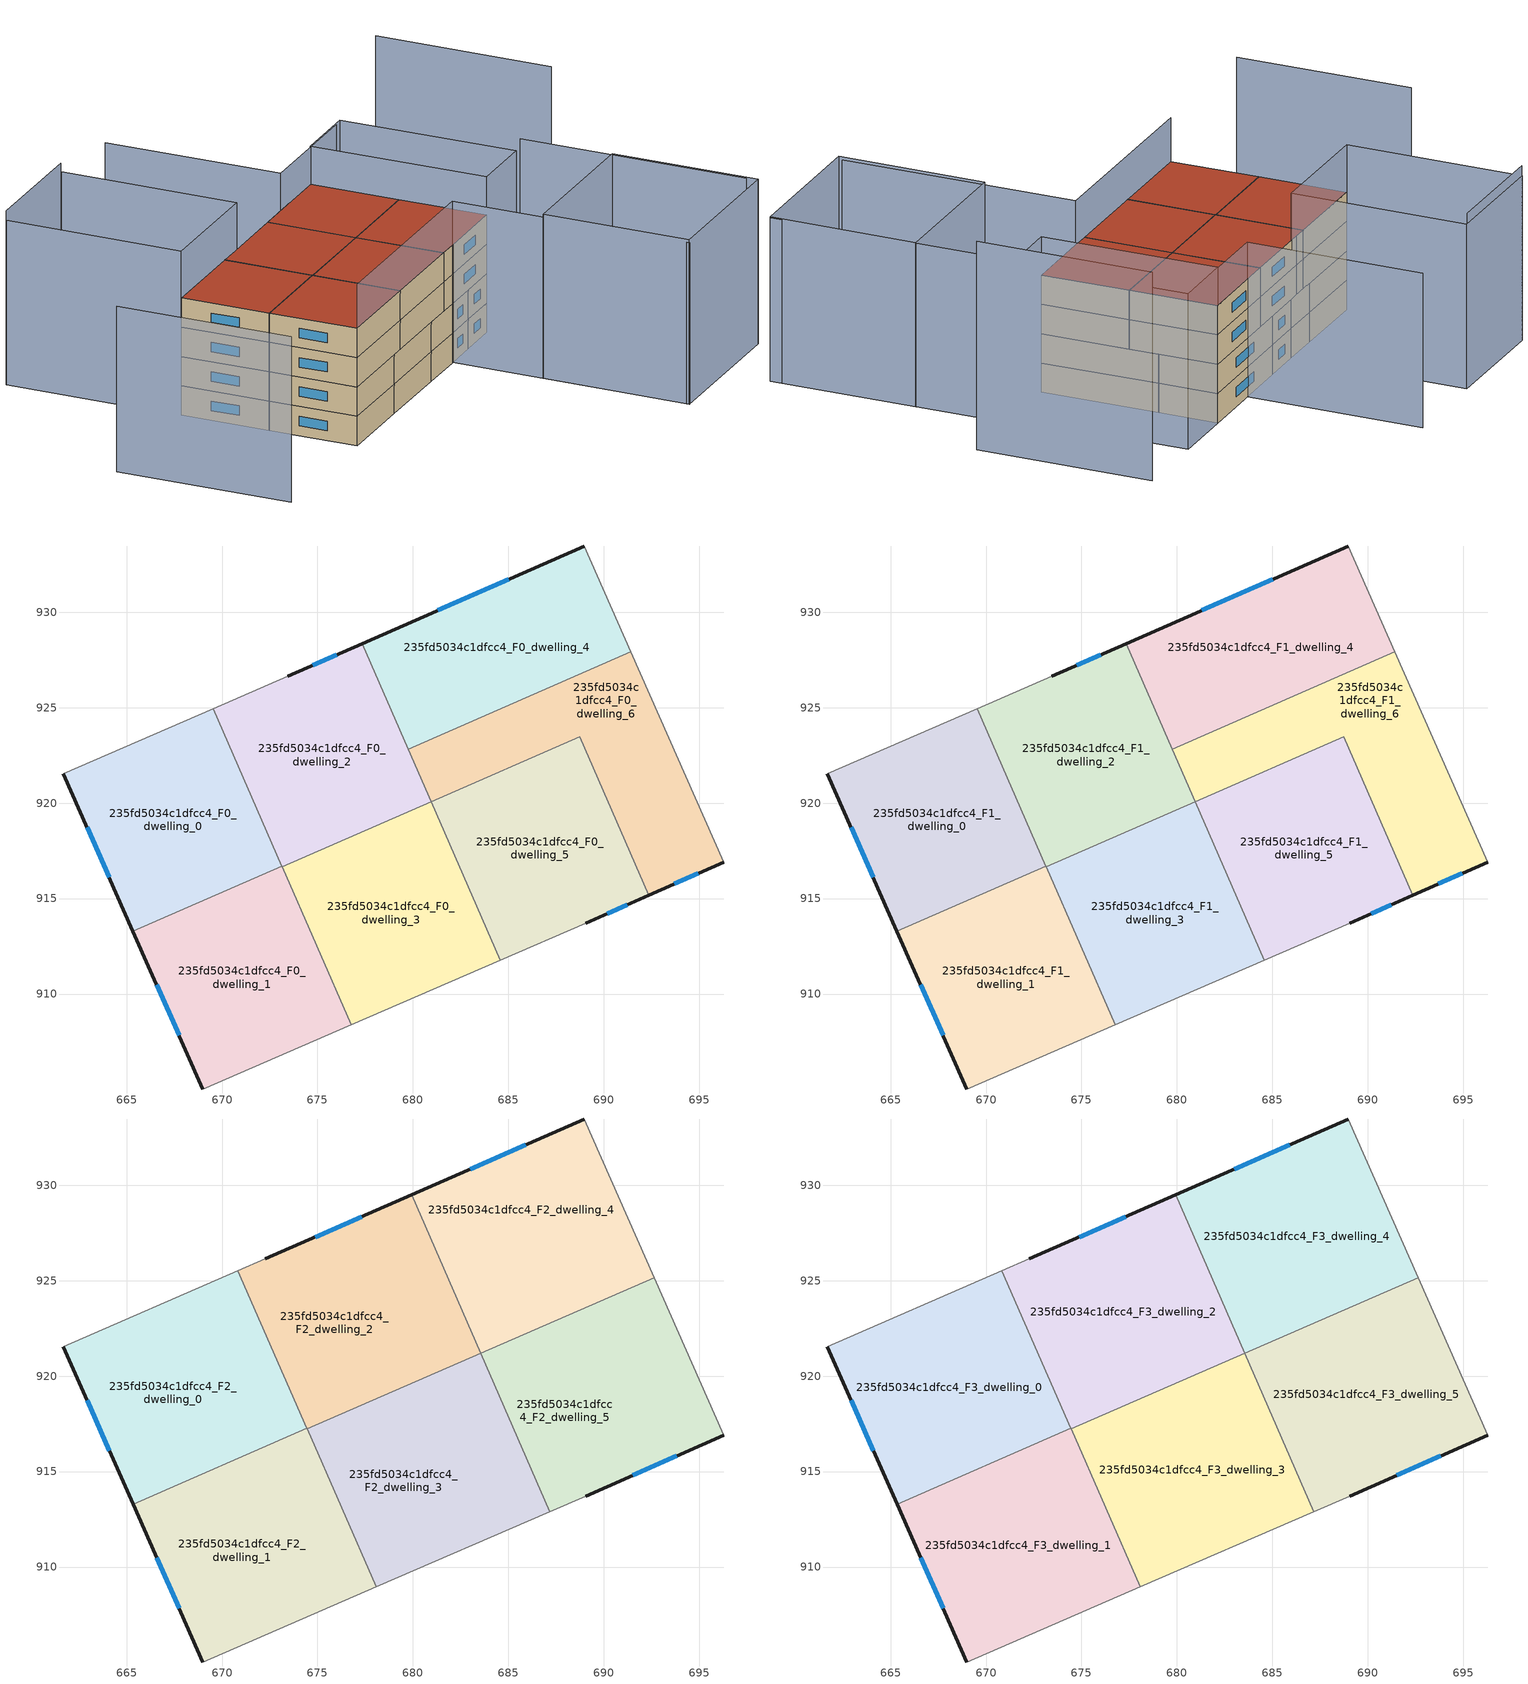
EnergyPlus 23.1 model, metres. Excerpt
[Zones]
235fd5034c1dfcc4_F0_dwelling_0
 floor ground (EU_floor_Construction): 669.53,924.96 673.14,916.71 665.33,913.3 661.69,921.55 z0
 wall outside (EU_wall_Construction): 661.69,921.55 665.33,913.3 z0:3
 wall to 235fd5034c1dfcc4_F0_dwelling_1 (EU_wall_Construction): 665.33,913.3 673.14,916.71 z0:3
 wall adiabatic (EU_wall_Construction): 669.53,924.96 661.69,921.55 z0:3
 wall to 235fd5034c1dfcc4_F0_dwelling_2 (EU_wall_Construction): 673.14,916.71 669.53,924.96 z0:3
 window (EU_Window_Construction): 662.93,918.74 664.09,916.11 z1.02:1.98
235fd5034c1dfcc4_F0_dwelling_1
 floor ground (EU_floor_Construction): 673.14,916.71 676.77,908.39 668.99,905.02 665.33,913.3 z0
 wall outside (EU_wall_Construction): 665.33,913.3 668.99,905.02 z0:3
 wall adiabatic (EU_wall_Construction): 668.99,905.02 676.77,908.39 z0:3
 wall to 235fd5034c1dfcc4_F0_dwelling_3 (EU_wall_Construction): 676.77,908.39 673.15,916.67 z0:3
 wall to 235fd5034c1dfcc4_F0_dwelling_2 (EU_wall_Construction): 673.15,916.67 673.14,916.71 z0:3
 window (EU_Window_Construction): 666.58,910.48 667.75,907.84 z1.02:1.98
235fd5034c1dfcc4_F0_dwelling_2
 floor ground (EU_floor_Construction): 677.34,928.37 680.96,920.08 673.16,916.67 669.53,924.96 673.44,926.66 z0
 wall outside (EU_wall_Construction): 677.34,928.37 673.44,926.66 z0:3
 wall adiabatic (EU_wall_Construction): 673.44,926.66 669.53,924.96 z0:3
 wall to 235fd5034c1dfcc4_F0_dwelling_3 (EU_wall_Construction): 673.16,916.67 680.96,920.08 z0:3
 wall to 235fd5034c1dfcc4_F0_dwelling_4 (EU_wall_Construction): 679.75,922.83 677.34,928.37 z0:3
 wall to 235fd5034c1dfcc4_F0_dwelling_6 (EU_wall_Construction): 680.96,920.08 679.75,922.83 z0:3
 window (EU_Window_Construction): 676.01,927.78 674.77,927.24 z1.02:1.98
235fd5034c1dfcc4_F0_dwelling_3
 floor ground (EU_floor_Construction): 680.96,920.08 684.58,911.78 676.77,908.39 673.16,916.67 z0
 wall adiabatic (EU_wall_Construction): 676.77,908.39 684.58,911.78 z0:3
 wall to 235fd5034c1dfcc4_F0_dwelling_5 (EU_wall_Construction): 684.58,911.78 680.96,920.07 z0:3
235fd5034c1dfcc4_F0_dwelling_4
 floor ground (EU_floor_Construction): 688.99,933.48 691.43,927.93 679.75,922.83 677.34,928.37 z0
 wall outside (EU_wall_Construction): 688.99,933.48 677.34,928.37 z0:3
 wall adiabatic (EU_wall_Construction): 691.43,927.93 688.99,933.48 z0:3
 wall to 235fd5034c1dfcc4_F0_dwelling_6 (EU_wall_Construction): 679.75,922.83 691.43,927.93 z0:3
 window (EU_Window_Construction): 685.02,931.74 681.3,930.1 z1.02:1.98
235fd5034c1dfcc4_F0_dwelling_5
 floor ground (EU_floor_Construction): 688.75,923.47 692.37,915.18 689.05,913.72 684.58,911.78 680.96,920.07 z0
 wall outside (EU_wall_Construction): 689.05,913.72 692.37,915.18 z0:3
 wall to 235fd5034c1dfcc4_F0_dwelling_6 (EU_wall_Construction): 692.37,915.18 688.75,923.47 680.96,920.07 z0:3
 wall adiabatic (EU_wall_Construction): 684.58,911.78 689.05,913.72 z0:3
 window (EU_Window_Construction): 690.18,914.22 691.24,914.68 z1.02:1.98
235fd5034c1dfcc4_F0_dwelling_6
 floor ground (EU_floor_Construction): 691.43,927.93 696.29,916.91 692.37,915.18 688.75,923.47 680.96,920.07 679.75,922.83 z0
 wall outside (EU_wall_Construction): 692.37,915.18 696.29,916.91 z0:3
 wall adiabatic (EU_wall_Construction): 696.29,916.91 691.43,927.93 z0:3
 window (EU_Window_Construction): 693.7,915.77 694.95,916.32 z1.02:1.98
235fd5034c1dfcc4_F1_dwelling_0
 floor to 235fd5034c1dfcc4_F0_dwelling_0 (EU_floor_Construction): 669.53,924.96 673.14,916.71 665.33,913.3 661.69,921.55 z3
 wall outside (EU_wall_Construction): 661.69,921.55 665.33,913.3 z3:6
 wall to 235fd5034c1dfcc4_F1_dwelling_1 (EU_wall_Construction): 665.33,913.3 673.14,916.71 z3:6
 wall adiabatic (EU_wall_Construction): 669.53,924.96 661.69,921.55 z3:6
 wall to 235fd5034c1dfcc4_F1_dwelling_2 (EU_wall_Construction): 673.14,916.71 669.53,924.96 z3:6
 window (EU_Window_Construction): 662.93,918.74 664.09,916.11 z4.02:4.98
235fd5034c1dfcc4_F1_dwelling_1
 floor to 235fd5034c1dfcc4_F0_dwelling_1 (EU_floor_Construction): 673.14,916.71 676.77,908.39 668.99,905.02 665.33,913.3 z3
 wall outside (EU_wall_Construction): 665.33,913.3 668.99,905.02 z3:6
 wall adiabatic (EU_wall_Construction): 668.99,905.02 676.77,908.39 z3:6
 wall to 235fd5034c1dfcc4_F1_dwelling_3 (EU_wall_Construction): 676.77,908.39 673.15,916.67 z3:6
 wall to 235fd5034c1dfcc4_F1_dwelling_2 (EU_wall_Construction): 673.15,916.67 673.14,916.71 z3:6
 window (EU_Window_Construction): 666.58,910.48 667.75,907.84 z4.02:4.98
235fd5034c1dfcc4_F1_dwelling_2
 floor to 235fd5034c1dfcc4_F0_dwelling_2 (EU_floor_Construction): 677.34,928.37 680.96,920.08 673.16,916.67 669.53,924.96 673.44,926.66 z3
 wall outside (EU_wall_Construction): 677.34,928.37 673.44,926.66 z3:6
 wall adiabatic (EU_wall_Construction): 673.44,926.66 669.53,924.96 z3:6
 wall to 235fd5034c1dfcc4_F1_dwelling_3 (EU_wall_Construction): 673.16,916.67 680.96,920.08 z3:6
 wall to 235fd5034c1dfcc4_F1_dwelling_4 (EU_wall_Construction): 679.75,922.83 677.34,928.37 z3:6
 wall to 235fd5034c1dfcc4_F1_dwelling_6 (EU_wall_Construction): 680.96,920.08 679.75,922.83 z3:6
 window (EU_Window_Construction): 676.01,927.78 674.77,927.24 z4.02:4.98
235fd5034c1dfcc4_F1_dwelling_3
 floor to 235fd5034c1dfcc4_F0_dwelling_3 (EU_floor_Construction): 680.96,920.08 684.58,911.78 676.77,908.39 673.16,916.67 z3
 wall adiabatic (EU_wall_Construction): 676.77,908.39 684.58,911.78 z3:6
 wall to 235fd5034c1dfcc4_F1_dwelling_5 (EU_wall_Construction): 684.58,911.78 680.96,920.07 z3:6
235fd5034c1dfcc4_F1_dwelling_4
 floor to 235fd5034c1dfcc4_F0_dwelling_4 (EU_floor_Construction): 688.99,933.48 691.43,927.93 679.75,922.83 677.34,928.37 z3
 wall outside (EU_wall_Construction): 688.99,933.48 677.34,928.37 z3:6
 wall adiabatic (EU_wall_Construction): 691.43,927.93 688.99,933.48 z3:6
 wall to 235fd5034c1dfcc4_F1_dwelling_6 (EU_wall_Construction): 679.75,922.83 691.43,927.93 z3:6
 window (EU_Window_Construction): 685.02,931.74 681.3,930.1 z4.02:4.98
235fd5034c1dfcc4_F1_dwelling_5
 floor to 235fd5034c1dfcc4_F0_dwelling_5 (EU_floor_Construction): 688.75,923.47 692.37,915.18 689.05,913.72 684.58,911.78 680.96,920.07 z3
 wall outside (EU_wall_Construction): 689.05,913.72 692.37,915.18 z3:6
 wall to 235fd5034c1dfcc4_F1_dwelling_6 (EU_wall_Construction): 692.37,915.18 688.75,923.47 680.96,920.07 z3:6
 wall adiabatic (EU_wall_Construction): 684.58,911.78 689.05,913.72 z3:6
 window (EU_Window_Construction): 690.18,914.22 691.24,914.68 z4.02:4.98
 ceiling adiabatic (EU_roof_Construction): 685.51,922.05 680.96,920.07 683.56,921.2 z6
235fd5034c1dfcc4_F1_dwelling_6
 floor to 235fd5034c1dfcc4_F0_dwelling_6 (EU_floor_Construction): 691.43,927.93 696.29,916.91 692.37,915.18 688.75,923.47 680.96,920.07 679.75,922.83 z3
 wall outside (EU_wall_Construction): 692.37,915.18 696.29,916.91 z3:6
 wall adiabatic (EU_wall_Construction): 696.29,916.91 691.43,927.93 z3:6
 window (EU_Window_Construction): 693.7,915.77 694.95,916.32 z4.02:4.98
235fd5034c1dfcc4_F2_dwelling_0
 floor to 235fd5034c1dfcc4_F1_dwelling_0 (EU_floor_Construction): 669.53,924.96 673.14,916.71 665.33,913.3 661.69,921.55 z6
 floor to 235fd5034c1dfcc4_F1_dwelling_2 (EU_floor_Construction): 670.84,925.53 674.44,917.27 673.14,916.7 669.53,924.96 z6
 wall outside (EU_wall_Construction): 661.69,921.55 665.34,913.29 z6:9
 wall adiabatic (EU_wall_Construction): 670.84,925.53 661.69,921.55 z6:9
 wall to 235fd5034c1dfcc4_F2_dwelling_2 (EU_wall_Construction): 674.44,917.27 670.84,925.53 z6:9
 wall to 235fd5034c1dfcc4_F2_dwelling_1 (EU_wall_Construction): 665.34,913.29 674.44,917.27 z6:9
 window (EU_Window_Construction): 662.93,918.74 664.09,916.1 z7.02:7.98
235fd5034c1dfcc4_F2_dwelling_1
 floor to 235fd5034c1dfcc4_F1_dwelling_1 (EU_floor_Construction): 673.14,916.7 676.77,908.4 668.99,905.02 665.34,913.29 z6
 floor to 235fd5034c1dfcc4_F1_dwelling_3 (EU_floor_Construction): 674.46,917.24 678.07,908.96 676.77,908.4 673.16,916.67 z6
 floor to 235fd5034c1dfcc4_F1_dwelling_2 (EU_floor_Construction): 674.44,917.27 674.46,917.24 673.16,916.67 673.14,916.7 z6
 wall outside (EU_wall_Construction): 665.34,913.29 668.99,905.02 z6:9
 wall adiabatic (EU_wall_Construction): 668.99,905.02 678.07,908.96 z6:9
 wall to 235fd5034c1dfcc4_F2_dwelling_3 (EU_wall_Construction): 678.07,908.96 674.46,917.24 z6:9
 wall to 235fd5034c1dfcc4_F2_dwelling_2 (EU_wall_Construction): 674.46,917.24 674.44,917.27 z6:9
 window (EU_Window_Construction): 666.58,910.48 667.75,907.84 z7.02:7.98
235fd5034c1dfcc4_F2_dwelling_2
 floor to 235fd5034c1dfcc4_F1_dwelling_2 (EU_floor_Construction): 677.34,928.37 680.96,920.08 674.46,917.24 670.84,925.53 672.27,926.15 672.72,926.34 673.44,926.66 z6
 floor to 235fd5034c1dfcc4_F1_dwelling_4 (EU_floor_Construction): 679.93,929.5 682.35,923.97 679.75,922.83 677.34,928.37 z6
 floor to 235fd5034c1dfcc4_F1_dwelling_6 (EU_floor_Construction): 682.35,923.97 683.56,921.21 680.96,920.08 679.75,922.83 z6
 wall outside (EU_wall_Construction): 679.93,929.5 672.27,926.15 z6:9
 wall to 235fd5034c1dfcc4_F2_dwelling_3 (EU_wall_Construction): 674.46,917.24 683.56,921.21 z6:9
 wall adiabatic (EU_wall_Construction): 672.27,926.15 670.84,925.53 z6:9
 wall to 235fd5034c1dfcc4_F2_dwelling_4 (EU_wall_Construction): 683.56,921.21 679.93,929.5 z6:9
 window (EU_Window_Construction): 677.33,928.36 674.88,927.29 z7.02:7.98
235fd5034c1dfcc4_F2_dwelling_3
 floor outside (EU_floor_Construction): 683.56,921.21 674.46,917.24 680.96,920.08 z6
 floor to 235fd5034c1dfcc4_F1_dwelling_3 (EU_floor_Construction): 680.96,920.08 684.58,911.78 678.07,908.96 674.46,917.24 z6
 floor to 235fd5034c1dfcc4_F1_dwelling_5 (EU_floor_Construction): 683.56,921.2 687.18,912.91 684.58,911.78 680.96,920.07 z6
 wall adiabatic (EU_wall_Construction): 678.07,908.96 687.18,912.91 z6:9
 wall to 235fd5034c1dfcc4_F2_dwelling_5 (EU_wall_Construction): 687.18,912.91 683.56,921.2 z6:9
235fd5034c1dfcc4_F2_dwelling_4
 floor to 235fd5034c1dfcc4_F1_dwelling_4 (EU_floor_Construction): 688.99,933.48 691.43,927.93 682.35,923.97 679.93,929.5 z6
 floor to 235fd5034c1dfcc4_F1_dwelling_6 (EU_floor_Construction): 691.43,927.93 692.65,925.17 688.75,923.47 683.56,921.21 682.35,923.97 z6
 floor adiabatic (EU_floor_Construction): 692.65,925.17 683.56,921.2 688.75,923.47 z6
 wall outside (EU_wall_Construction): 688.99,933.48 679.93,929.5 z6:9
 wall adiabatic (EU_wall_Construction): 692.65,925.17 688.99,933.48 z6:9
 wall to 235fd5034c1dfcc4_F2_dwelling_5 (EU_wall_Construction): 683.56,921.2 692.65,925.17 z6:9
 window (EU_Window_Construction): 685.91,932.12 683.01,930.86 z7.02:7.98
235fd5034c1dfcc4_F2_dwelling_5
 floor to 235fd5034c1dfcc4_F1_dwelling_5 (EU_floor_Construction): 688.75,923.47 692.37,915.18 689.05,913.72 687.18,912.91 683.56,921.2 z6
 floor to 235fd5034c1dfcc4_F1_dwelling_6 (EU_floor_Construction): 692.65,925.17 696.29,916.91 692.37,915.18 688.75,923.47 z6
 wall outside (EU_wall_Construction): 689.05,913.72 696.29,916.91 z6:9
 wall adiabatic (EU_wall_Construction): 696.29,916.91 692.65,925.17 / 687.18,912.91 689.05,913.72 z6:9
 window (EU_Window_Construction): 691.51,914.8 693.82,915.82 z7.02:7.98
235fd5034c1dfcc4_F3_dwelling_0
 floor to 235fd5034c1dfcc4_F2_dwelling_0 (EU_floor_Construction): 670.84,925.53 674.44,917.27 665.34,913.29 661.69,921.55 z9
 wall outside (EU_wall_Construction): 661.69,921.55 665.34,913.29 z9:12
 wall adiabatic (EU_wall_Construction): 670.84,925.53 661.69,921.55 z9:12
 wall to 235fd5034c1dfcc4_F3_dwelling_2 (EU_wall_Construction): 674.44,917.27 670.84,925.53 z9:12
 wall to 235fd5034c1dfcc4_F3_dwelling_1 (EU_wall_Construction): 665.34,913.29 674.44,917.27 z9:12
 window (EU_Window_Construction): 662.93,918.74 664.09,916.1 z10.02:10.98
 roof outside (EU_roof_Construction): 674.44,917.27 670.84,925.53 661.69,921.55 665.34,913.29 z12
235fd5034c1dfcc4_F3_dwelling_1
 floor to 235fd5034c1dfcc4_F2_dwelling_1 (EU_floor_Construction): 674.44,917.27 678.07,908.96 668.99,905.02 665.34,913.29 z9
 wall outside (EU_wall_Construction): 665.34,913.29 668.99,905.02 z9:12
 wall adiabatic (EU_wall_Construction): 668.99,905.02 678.07,908.96 z9:12
 wall to 235fd5034c1dfcc4_F3_dwelling_3 (EU_wall_Construction): 678.07,908.96 674.46,917.24 z9:12
 wall to 235fd5034c1dfcc4_F3_dwelling_2 (EU_wall_Construction): 674.46,917.24 674.44,917.27 z9:12
 window (EU_Window_Construction): 666.58,910.48 667.75,907.84 z10.02:10.98
 roof outside (EU_roof_Construction): 678.07,908.96 674.44,917.27 665.34,913.29 668.99,905.02 z12
235fd5034c1dfcc4_F3_dwelling_2
 floor to 235fd5034c1dfcc4_F2_dwelling_2 (EU_floor_Construction): 679.93,929.5 683.56,921.21 674.46,917.24 670.84,925.53 672.27,926.15 z9
 wall outside (EU_wall_Construction): 679.93,929.5 672.27,926.15 z9:12
 wall to 235fd5034c1dfcc4_F3_dwelling_3 (EU_wall_Construction): 674.46,917.24 683.56,921.21 z9:12
 wall adiabatic (EU_wall_Construction): 672.27,926.15 670.84,925.53 z9:12
 wall to 235fd5034c1dfcc4_F3_dwelling_4 (EU_wall_Construction): 683.56,921.21 679.93,929.5 z9:12
 window (EU_Window_Construction): 677.33,928.36 674.88,927.29 z10.02:10.98
 roof outside (EU_roof_Construction): 683.56,921.21 679.93,929.5 672.27,926.15 670.84,925.53 674.46,917.24 z12
235fd5034c1dfcc4_F3_dwelling_3
 floor to 235fd5034c1dfcc4_F2_dwelling_3 (EU_floor_Construction): 683.56,921.21 687.18,912.91 678.07,908.96 674.46,917.24 z9
 wall adiabatic (EU_wall_Construction): 678.07,908.96 687.18,912.91 z9:12
 wall to 235fd5034c1dfcc4_F3_dwelling_5 (EU_wall_Construction): 687.18,912.91 683.56,921.2 z9:12
 roof outside (EU_roof_Construction): 687.18,912.91 683.56,921.21 674.46,917.24 678.07,908.96 z12
235fd5034c1dfcc4_F3_dwelling_4
 floor to 235fd5034c1dfcc4_F2_dwelling_4 (EU_floor_Construction): 688.99,933.48 692.65,925.17 683.56,921.2 679.93,929.5 z9
 wall outside (EU_wall_Construction): 688.99,933.48 679.93,929.5 z9:12
 wall adiabatic (EU_wall_Construction): 692.65,925.17 688.99,933.48 z9:12
 wall to 235fd5034c1dfcc4_F3_dwelling_5 (EU_wall_Construction): 683.56,921.2 692.65,925.17 z9:12
 window (EU_Window_Construction): 685.91,932.12 683.01,930.86 z10.02:10.98
 roof outside (EU_roof_Construction): 692.65,925.17 688.99,933.48 679.93,929.5 683.56,921.2 z12
235fd5034c1dfcc4_F3_dwelling_5
 floor to 235fd5034c1dfcc4_F2_dwelling_5 (EU_floor_Construction): 692.65,925.17 696.29,916.91 689.05,913.72 687.18,912.91 683.56,921.2 z9
 wall outside (EU_wall_Construction): 689.05,913.72 696.29,916.91 z9:12
 wall adiabatic (EU_wall_Construction): 696.29,916.91 692.65,925.17 / 687.18,912.91 689.05,913.72 z9:12
 window (EU_Window_Construction): 691.51,914.8 693.82,915.82 z10.02:10.98
 roof outside (EU_roof_Construction): 696.29,916.91 692.65,925.17 683.56,921.2 687.18,912.91 689.05,913.72 z12
shading: 668.96,905.01 689.04,913.76 / 689.04,913.76 698.8,891.35 z0:16.5; 707.34,911.49 713.34,897.74 / 713.34,897.74 698.78,891.39 / 698.78,891.39 692.78,905.14 / 692.78,905.14 707.34,911.49 / 661.65,921.52 654.44,938.08 / 654.44,938.08 666.09,943.16 / 666.09,943.16 673.3,926.6 / 673.3,926.6 661.65,921.52 z0:16.8; 648.09,915.65 655.26,899.2 z0:16.9; 713.34,897.74 703.55,920.15 z0:16.7; 696.29,916.9 688.99,933.48 / 688.99,933.48 695.26,936.24 / 695.26,936.24 702.56,919.66 / 702.56,919.66 696.29,916.9 z0:15.9; 710.04,922.98 702.84,939.57 z0:21.3; 694.38,935.8 682.71,930.73 / 682.71,930.73 675.5,947.3 z0:15.8; 665.85,942.98 654.45,938.05 z0:17.8
[Building]
EU S2 Campaign: North Axis=0; Terrain=City; Solar Distribution=FullExterior
[Site:Location]
Vienna: Latitude=48; Longitude=16.5; Time Zone=1; Elevation=183
[SizingPeriod:WeatherFileDays]
AnnualSizingPeriod: Begin Month=1; Begin Day of Month=1; End Month=12; End Day of Month=31; Day of Week for Start Day=Monday; Use Weather File Daylight Saving Period=No; Use Weather File Rain and Snow Indicators=No
[MATERIAL]
EU_InternalMass_Material: Roughness=MediumRough; Thickness=0.1; Conductivity=1; Density=1800; Specific Heat=900; Thermal Absorptance=0.9; Solar Absorptance=0.7; Visible Absorptance=0.7
[MATERIAL:NOMASS] Roughness=MediumRough; Thermal Absorptance=0.9; Solar Absorptance=0.7; Visible Absorptance=0.7
Name | Thermal Resistance
EU_wall_NoMass | 0.942466
EU_roof_NoMass | 0.551687
EU_floor_NoMass | 0.66527
[WINDOWMATERIAL:SIMPLEGLAZINGSYSTEM]
EU_Window_SimpleGlazing: UFactor=2.03367; Solar Heat Gain Coefficient=0.65; Visible Transmittance=0.65
[CONSTRUCTION]
EU_wall_Construction: EU_wall_NoMass
EU_roof_Construction: EU_roof_NoMass
EU_floor_Construction: EU_floor_NoMass
EU_Window_Construction: EU_Window_SimpleGlazing
EU_InternalMass_Construction: EU_InternalMass_Material
[ZONE] Type=1; Multiplier=1; Ceiling Height=autocalculate; Floor Area=autocalculate; Part of Total Floor Area=Yes
Name | Volume
235fd5034c1dfcc4_F0_dwelling_0; 235fd5034c1dfcc4_F1_dwelling_0 | 230.878
235fd5034c1dfcc4_F2_dwelling_0; 235fd5034c1dfcc4_F3_dwelling_0 | 269.379
235fd5034c1dfcc4_F0_dwelling_1; 235fd5034c1dfcc4_F1_dwelling_1 | 230.9
235fd5034c1dfcc4_F2_dwelling_1; 235fd5034c1dfcc4_F3_dwelling_1 | 269.403
235fd5034c1dfcc4_F0_dwelling_2; 235fd5034c1dfcc4_F1_dwelling_2 | 230.93
235fd5034c1dfcc4_F2_dwelling_2; 235fd5034c1dfcc4_F3_dwelling_2 | 269.432
235fd5034c1dfcc4_F0_dwelling_3; 235fd5034c1dfcc4_F1_dwelling_3 | 230.914
235fd5034c1dfcc4_F2_dwelling_3; 235fd5034c1dfcc4_F3_dwelling_3 | 269.398
235fd5034c1dfcc4_F0_dwelling_4; 235fd5034c1dfcc4_F1_dwelling_4 | 230.884
235fd5034c1dfcc4_F2_dwelling_4; 235fd5034c1dfcc4_F3_dwelling_4 | 269.38
235fd5034c1dfcc4_F0_dwelling_5; 235fd5034c1dfcc4_F1_dwelling_5 | 230.895
235fd5034c1dfcc4_F2_dwelling_5; 235fd5034c1dfcc4_F3_dwelling_5 | 269.387
235fd5034c1dfcc4_F0_dwelling_6; 235fd5034c1dfcc4_F1_dwelling_6 | 230.909
[INTERNALMASS] Construction=EU_InternalMass_Construction
Name | Zone or ZoneList | Surface Area
235fd5034c1dfcc4_F0_dwelling_0_EU_InternalMass | 235fd5034c1dfcc4_F0_dwelling_0 | 76.9617
235fd5034c1dfcc4_F0_dwelling_1_EU_InternalMass | 235fd5034c1dfcc4_F0_dwelling_1 | 76.9684
235fd5034c1dfcc4_F0_dwelling_2_EU_InternalMass | 235fd5034c1dfcc4_F0_dwelling_2 | 76.9714
235fd5034c1dfcc4_F0_dwelling_3_EU_InternalMass | 235fd5034c1dfcc4_F0_dwelling_3 | 76.9696
235fd5034c1dfcc4_F0_dwelling_4_EU_InternalMass | 235fd5034c1dfcc4_F0_dwelling_4 | 76.9597
235fd5034c1dfcc4_F0_dwelling_5_EU_InternalMass | 235fd5034c1dfcc4_F0_dwelling_5 | 76.965
235fd5034c1dfcc4_F0_dwelling_6_EU_InternalMass | 235fd5034c1dfcc4_F0_dwelling_6 | 76.97
235fd5034c1dfcc4_F1_dwelling_0_EU_InternalMass | 235fd5034c1dfcc4_F1_dwelling_0 | 76.9617
235fd5034c1dfcc4_F1_dwelling_1_EU_InternalMass | 235fd5034c1dfcc4_F1_dwelling_1 | 76.9684
235fd5034c1dfcc4_F1_dwelling_2_EU_InternalMass | 235fd5034c1dfcc4_F1_dwelling_2 | 76.9714
235fd5034c1dfcc4_F1_dwelling_3_EU_InternalMass | 235fd5034c1dfcc4_F1_dwelling_3 | 76.9696
235fd5034c1dfcc4_F1_dwelling_4_EU_InternalMass | 235fd5034c1dfcc4_F1_dwelling_4 | 76.9597
235fd5034c1dfcc4_F1_dwelling_5_EU_InternalMass | 235fd5034c1dfcc4_F1_dwelling_5 | 76.965
235fd5034c1dfcc4_F1_dwelling_6_EU_InternalMass | 235fd5034c1dfcc4_F1_dwelling_6 | 76.97
235fd5034c1dfcc4_F2_dwelling_0_EU_InternalMass | 235fd5034c1dfcc4_F2_dwelling_0 | 89.7929
235fd5034c1dfcc4_F2_dwelling_1_EU_InternalMass | 235fd5034c1dfcc4_F2_dwelling_1 | 89.7993
235fd5034c1dfcc4_F2_dwelling_2_EU_InternalMass | 235fd5034c1dfcc4_F2_dwelling_2 | 89.7955
235fd5034c1dfcc4_F2_dwelling_3_EU_InternalMass | 235fd5034c1dfcc4_F2_dwelling_3 | 89.7998
235fd5034c1dfcc4_F2_dwelling_4_EU_InternalMass | 235fd5034c1dfcc4_F2_dwelling_4 | 89.7912
235fd5034c1dfcc4_F2_dwelling_5_EU_InternalMass | 235fd5034c1dfcc4_F2_dwelling_5 | 89.7948
235fd5034c1dfcc4_F3_dwelling_0_EU_InternalMass | 235fd5034c1dfcc4_F3_dwelling_0 | 89.7929
235fd5034c1dfcc4_F3_dwelling_1_EU_InternalMass | 235fd5034c1dfcc4_F3_dwelling_1 | 89.7993
235fd5034c1dfcc4_F3_dwelling_2_EU_InternalMass | 235fd5034c1dfcc4_F3_dwelling_2 | 89.7955
235fd5034c1dfcc4_F3_dwelling_3_EU_InternalMass | 235fd5034c1dfcc4_F3_dwelling_3 | 89.7998
235fd5034c1dfcc4_F3_dwelling_4_EU_InternalMass | 235fd5034c1dfcc4_F3_dwelling_4 | 89.7912
235fd5034c1dfcc4_F3_dwelling_5_EU_InternalMass | 235fd5034c1dfcc4_F3_dwelling_5 | 89.7948
[OTHEREQUIPMENT] Fuel Type=Electricity; Design Level Calculation Method=Watts/Area; Power per Zone Floor Area=1; Fraction Latent=0; Fraction Radiant=0; Fraction Lost=0; Carbon Dioxide Generation Rate=0; EndUse Subcategory=EU_Step8_InternalGains
Name | Zone or ZoneList or Space or SpaceList | Schedule
EU_Step8_InternalGain_235fd5034c1dfcc4_F0_dwelling_0_f000 | 235fd5034c1dfcc4_F0_dwelling_0 | EU_Step8_GainSchedule_235fd5034c1dfcc4_F0_dwelling_0_f000
EU_Step8_InternalGain_235fd5034c1dfcc4_F0_dwelling_1_f000 | 235fd5034c1dfcc4_F0_dwelling_1 | EU_Step8_GainSchedule_235fd5034c1dfcc4_F0_dwelling_1_f000
EU_Step8_InternalGain_235fd5034c1dfcc4_F0_dwelling_2_f000 | 235fd5034c1dfcc4_F0_dwelling_2 | EU_Step8_GainSchedule_235fd5034c1dfcc4_F0_dwelling_2_f000
EU_Step8_InternalGain_235fd5034c1dfcc4_F0_dwelling_3_f000 | 235fd5034c1dfcc4_F0_dwelling_3 | EU_Step8_GainSchedule_235fd5034c1dfcc4_F0_dwelling_3_f000
EU_Step8_InternalGain_235fd5034c1dfcc4_F0_dwelling_4_f000 | 235fd5034c1dfcc4_F0_dwelling_4 | EU_Step8_GainSchedule_235fd5034c1dfcc4_F0_dwelling_4_f000
EU_Step8_InternalGain_235fd5034c1dfcc4_F0_dwelling_5_f000 | 235fd5034c1dfcc4_F0_dwelling_5 | EU_Step8_GainSchedule_235fd5034c1dfcc4_F0_dwelling_5_f000
EU_Step8_InternalGain_235fd5034c1dfcc4_F0_dwelling_6_f000 | 235fd5034c1dfcc4_F0_dwelling_6 | EU_Step8_GainSchedule_235fd5034c1dfcc4_F0_dwelling_6_f000
EU_Step8_InternalGain_235fd5034c1dfcc4_F1_dwelling_0_f000 | 235fd5034c1dfcc4_F1_dwelling_0 | EU_Step8_GainSchedule_235fd5034c1dfcc4_F1_dwelling_0_f000
EU_Step8_InternalGain_235fd5034c1dfcc4_F1_dwelling_1_f000 | 235fd5034c1dfcc4_F1_dwelling_1 | EU_Step8_GainSchedule_235fd5034c1dfcc4_F1_dwelling_1_f000
EU_Step8_InternalGain_235fd5034c1dfcc4_F1_dwelling_2_f000 | 235fd5034c1dfcc4_F1_dwelling_2 | EU_Step8_GainSchedule_235fd5034c1dfcc4_F1_dwelling_2_f000
EU_Step8_InternalGain_235fd5034c1dfcc4_F1_dwelling_3_f000 | 235fd5034c1dfcc4_F1_dwelling_3 | EU_Step8_GainSchedule_235fd5034c1dfcc4_F1_dwelling_3_f000
EU_Step8_InternalGain_235fd5034c1dfcc4_F1_dwelling_4_f000 | 235fd5034c1dfcc4_F1_dwelling_4 | EU_Step8_GainSchedule_235fd5034c1dfcc4_F1_dwelling_4_f000
EU_Step8_InternalGain_235fd5034c1dfcc4_F1_dwelling_5_f000 | 235fd5034c1dfcc4_F1_dwelling_5 | EU_Step8_GainSchedule_235fd5034c1dfcc4_F1_dwelling_5_f000
EU_Step8_InternalGain_235fd5034c1dfcc4_F1_dwelling_6_f000 | 235fd5034c1dfcc4_F1_dwelling_6 | EU_Step8_GainSchedule_235fd5034c1dfcc4_F1_dwelling_6_f000
EU_Step8_InternalGain_235fd5034c1dfcc4_F2_dwelling_0_f000 | 235fd5034c1dfcc4_F2_dwelling_0 | EU_Step8_GainSchedule_235fd5034c1dfcc4_F2_dwelling_0_f000
EU_Step8_InternalGain_235fd5034c1dfcc4_F2_dwelling_1_f000 | 235fd5034c1dfcc4_F2_dwelling_1 | EU_Step8_GainSchedule_235fd5034c1dfcc4_F2_dwelling_1_f000
EU_Step8_InternalGain_235fd5034c1dfcc4_F2_dwelling_2_f000 | 235fd5034c1dfcc4_F2_dwelling_2 | EU_Step8_GainSchedule_235fd5034c1dfcc4_F2_dwelling_2_f000
EU_Step8_InternalGain_235fd5034c1dfcc4_F2_dwelling_3_f000 | 235fd5034c1dfcc4_F2_dwelling_3 | EU_Step8_GainSchedule_235fd5034c1dfcc4_F2_dwelling_3_f000
EU_Step8_InternalGain_235fd5034c1dfcc4_F2_dwelling_4_f000 | 235fd5034c1dfcc4_F2_dwelling_4 | EU_Step8_GainSchedule_235fd5034c1dfcc4_F2_dwelling_4_f000
EU_Step8_InternalGain_235fd5034c1dfcc4_F2_dwelling_5_f000 | 235fd5034c1dfcc4_F2_dwelling_5 | EU_Step8_GainSchedule_235fd5034c1dfcc4_F2_dwelling_5_f000
EU_Step8_InternalGain_235fd5034c1dfcc4_F3_dwelling_0_f000 | 235fd5034c1dfcc4_F3_dwelling_0 | EU_Step8_GainSchedule_235fd5034c1dfcc4_F3_dwelling_0_f000
EU_Step8_InternalGain_235fd5034c1dfcc4_F3_dwelling_1_f000 | 235fd5034c1dfcc4_F3_dwelling_1 | EU_Step8_GainSchedule_235fd5034c1dfcc4_F3_dwelling_1_f000
EU_Step8_InternalGain_235fd5034c1dfcc4_F3_dwelling_2_f000 | 235fd5034c1dfcc4_F3_dwelling_2 | EU_Step8_GainSchedule_235fd5034c1dfcc4_F3_dwelling_2_f000
EU_Step8_InternalGain_235fd5034c1dfcc4_F3_dwelling_3_f000 | 235fd5034c1dfcc4_F3_dwelling_3 | EU_Step8_GainSchedule_235fd5034c1dfcc4_F3_dwelling_3_f000
EU_Step8_InternalGain_235fd5034c1dfcc4_F3_dwelling_4_f000 | 235fd5034c1dfcc4_F3_dwelling_4 | EU_Step8_GainSchedule_235fd5034c1dfcc4_F3_dwelling_4_f000
EU_Step8_InternalGain_235fd5034c1dfcc4_F3_dwelling_5_f000 | 235fd5034c1dfcc4_F3_dwelling_5 | EU_Step8_GainSchedule_235fd5034c1dfcc4_F3_dwelling_5_f000
[ZONEVENTILATION:DESIGNFLOWRATE] Schedule=EU_AlwaysOn; Design Flow Rate Calculation Method=AirChanges/Hour; Air Changes per Hour=0.530523; Ventilation Type=Natural; Fan Pressure Rise=0; Fan Total Efficiency=1; Constant Term Coefficient=1; Temperature Term Coefficient=0; Velocity Term Coefficient=0; Velocity Squared Term Coefficient=0; Minimum Indoor Temperature=-100; Maximum Indoor Temperature=100; Delta Temperature=-100; Minimum Outdoor Temperature=-100; Maximum Outdoor Temperature=100; Maximum Wind Speed=40
Name | Zone or ZoneList or Space or SpaceList
EU_ConstantAir_235fd5034c1dfcc4_F0_dwelling_0 | 235fd5034c1dfcc4_F0_dwelling_0
EU_ConstantAir_235fd5034c1dfcc4_F0_dwelling_1 | 235fd5034c1dfcc4_F0_dwelling_1
EU_ConstantAir_235fd5034c1dfcc4_F0_dwelling_2 | 235fd5034c1dfcc4_F0_dwelling_2
EU_ConstantAir_235fd5034c1dfcc4_F0_dwelling_3 | 235fd5034c1dfcc4_F0_dwelling_3
EU_ConstantAir_235fd5034c1dfcc4_F0_dwelling_4 | 235fd5034c1dfcc4_F0_dwelling_4
EU_ConstantAir_235fd5034c1dfcc4_F0_dwelling_5 | 235fd5034c1dfcc4_F0_dwelling_5
EU_ConstantAir_235fd5034c1dfcc4_F0_dwelling_6 | 235fd5034c1dfcc4_F0_dwelling_6
EU_ConstantAir_235fd5034c1dfcc4_F1_dwelling_0 | 235fd5034c1dfcc4_F1_dwelling_0
EU_ConstantAir_235fd5034c1dfcc4_F1_dwelling_1 | 235fd5034c1dfcc4_F1_dwelling_1
EU_ConstantAir_235fd5034c1dfcc4_F1_dwelling_2 | 235fd5034c1dfcc4_F1_dwelling_2
EU_ConstantAir_235fd5034c1dfcc4_F1_dwelling_3 | 235fd5034c1dfcc4_F1_dwelling_3
EU_ConstantAir_235fd5034c1dfcc4_F1_dwelling_4 | 235fd5034c1dfcc4_F1_dwelling_4
EU_ConstantAir_235fd5034c1dfcc4_F1_dwelling_5 | 235fd5034c1dfcc4_F1_dwelling_5
EU_ConstantAir_235fd5034c1dfcc4_F1_dwelling_6 | 235fd5034c1dfcc4_F1_dwelling_6
EU_ConstantAir_235fd5034c1dfcc4_F2_dwelling_0 | 235fd5034c1dfcc4_F2_dwelling_0
EU_ConstantAir_235fd5034c1dfcc4_F2_dwelling_1 | 235fd5034c1dfcc4_F2_dwelling_1
EU_ConstantAir_235fd5034c1dfcc4_F2_dwelling_2 | 235fd5034c1dfcc4_F2_dwelling_2
EU_ConstantAir_235fd5034c1dfcc4_F2_dwelling_3 | 235fd5034c1dfcc4_F2_dwelling_3
EU_ConstantAir_235fd5034c1dfcc4_F2_dwelling_4 | 235fd5034c1dfcc4_F2_dwelling_4
EU_ConstantAir_235fd5034c1dfcc4_F2_dwelling_5 | 235fd5034c1dfcc4_F2_dwelling_5
EU_ConstantAir_235fd5034c1dfcc4_F3_dwelling_0 | 235fd5034c1dfcc4_F3_dwelling_0
EU_ConstantAir_235fd5034c1dfcc4_F3_dwelling_1 | 235fd5034c1dfcc4_F3_dwelling_1
EU_ConstantAir_235fd5034c1dfcc4_F3_dwelling_2 | 235fd5034c1dfcc4_F3_dwelling_2
EU_ConstantAir_235fd5034c1dfcc4_F3_dwelling_3 | 235fd5034c1dfcc4_F3_dwelling_3
EU_ConstantAir_235fd5034c1dfcc4_F3_dwelling_4 | 235fd5034c1dfcc4_F3_dwelling_4
EU_ConstantAir_235fd5034c1dfcc4_F3_dwelling_5 | 235fd5034c1dfcc4_F3_dwelling_5
[HVACTEMPLATE:THERMOSTAT] Constant Heating Setpoint=20; Constant Cooling Setpoint=50
EU_HeatOnly_235fd5034c1dfcc4_F0_dwelling_0; EU_HeatOnly_235fd5034c1dfcc4_F0_dwelling_1; EU_HeatOnly_235fd5034c1dfcc4_F0_dwelling_2; EU_HeatOnly_235fd5034c1dfcc4_F0_dwelling_3; EU_HeatOnly_235fd5034c1dfcc4_F0_dwelling_4; EU_HeatOnly_235fd5034c1dfcc4_F0_dwelling_5; EU_HeatOnly_235fd5034c1dfcc4_F0_dwelling_6; EU_HeatOnly_235fd5034c1dfcc4_F1_dwelling_0; EU_HeatOnly_235fd5034c1dfcc4_F1_dwelling_1; EU_HeatOnly_235fd5034c1dfcc4_F1_dwelling_2; EU_HeatOnly_235fd5034c1dfcc4_F1_dwelling_3; EU_HeatOnly_235fd5034c1dfcc4_F1_dwelling_4; EU_HeatOnly_235fd5034c1dfcc4_F1_dwelling_5; EU_HeatOnly_235fd5034c1dfcc4_F1_dwelling_6; EU_HeatOnly_235fd5034c1dfcc4_F2_dwelling_0; EU_HeatOnly_235fd5034c1dfcc4_F2_dwelling_1; EU_HeatOnly_235fd5034c1dfcc4_F2_dwelling_2; EU_HeatOnly_235fd5034c1dfcc4_F2_dwelling_3; EU_HeatOnly_235fd5034c1dfcc4_F2_dwelling_4; EU_HeatOnly_235fd5034c1dfcc4_F2_dwelling_5; EU_HeatOnly_235fd5034c1dfcc4_F3_dwelling_0; EU_HeatOnly_235fd5034c1dfcc4_F3_dwelling_1; EU_HeatOnly_235fd5034c1dfcc4_F3_dwelling_2; EU_HeatOnly_235fd5034c1dfcc4_F3_dwelling_3; EU_HeatOnly_235fd5034c1dfcc4_F3_dwelling_4; EU_HeatOnly_235fd5034c1dfcc4_F3_dwelling_5
[HVACTEMPLATE:ZONE:IDEALLOADSAIRSYSTEM] System Availability Schedule=EU_AlwaysOn; Maximum Heating Supply Air Temperature=50; Minimum Cooling Supply Air Temperature=13; Maximum Heating Supply Air Humidity Ratio=0.0156; Minimum Cooling Supply Air Humidity Ratio=0.0077; Heating Limit=NoLimit; Cooling Limit=NoLimit; Heating Availability Schedule=EU_AlwaysOn; Cooling Availability Schedule=EU_CoolingOff; Dehumidification Control Type=ConstantSensibleHeatRatio; Cooling Sensible Heat Ratio=0.7; Dehumidification Setpoint=60; Humidification Control Type=None; Humidification Setpoint=30; Outdoor Air Method=None; Outdoor Air Flow Rate per Person=0.00944; Outdoor Air Flow Rate per Zone Floor Area=0; Outdoor Air Flow Rate per Zone=0; Demand Controlled Ventilation Type=None; Outdoor Air Economizer Type=NoEconomizer; Heat Recovery Type=None; Sensible Heat Recovery Effectiveness=0.7; Latent Heat Recovery Effectiveness=0.65
Name | Template Thermostat
235fd5034c1dfcc4_F0_dwelling_0 | EU_HeatOnly_235fd5034c1dfcc4_F0_dwelling_0
235fd5034c1dfcc4_F0_dwelling_1 | EU_HeatOnly_235fd5034c1dfcc4_F0_dwelling_1
235fd5034c1dfcc4_F0_dwelling_2 | EU_HeatOnly_235fd5034c1dfcc4_F0_dwelling_2
235fd5034c1dfcc4_F0_dwelling_3 | EU_HeatOnly_235fd5034c1dfcc4_F0_dwelling_3
235fd5034c1dfcc4_F0_dwelling_4 | EU_HeatOnly_235fd5034c1dfcc4_F0_dwelling_4
235fd5034c1dfcc4_F0_dwelling_5 | EU_HeatOnly_235fd5034c1dfcc4_F0_dwelling_5
235fd5034c1dfcc4_F0_dwelling_6 | EU_HeatOnly_235fd5034c1dfcc4_F0_dwelling_6
235fd5034c1dfcc4_F1_dwelling_0 | EU_HeatOnly_235fd5034c1dfcc4_F1_dwelling_0
235fd5034c1dfcc4_F1_dwelling_1 | EU_HeatOnly_235fd5034c1dfcc4_F1_dwelling_1
235fd5034c1dfcc4_F1_dwelling_2 | EU_HeatOnly_235fd5034c1dfcc4_F1_dwelling_2
235fd5034c1dfcc4_F1_dwelling_3 | EU_HeatOnly_235fd5034c1dfcc4_F1_dwelling_3
235fd5034c1dfcc4_F1_dwelling_4 | EU_HeatOnly_235fd5034c1dfcc4_F1_dwelling_4
235fd5034c1dfcc4_F1_dwelling_5 | EU_HeatOnly_235fd5034c1dfcc4_F1_dwelling_5
235fd5034c1dfcc4_F1_dwelling_6 | EU_HeatOnly_235fd5034c1dfcc4_F1_dwelling_6
235fd5034c1dfcc4_F2_dwelling_0 | EU_HeatOnly_235fd5034c1dfcc4_F2_dwelling_0
235fd5034c1dfcc4_F2_dwelling_1 | EU_HeatOnly_235fd5034c1dfcc4_F2_dwelling_1
235fd5034c1dfcc4_F2_dwelling_2 | EU_HeatOnly_235fd5034c1dfcc4_F2_dwelling_2
235fd5034c1dfcc4_F2_dwelling_3 | EU_HeatOnly_235fd5034c1dfcc4_F2_dwelling_3
235fd5034c1dfcc4_F2_dwelling_4 | EU_HeatOnly_235fd5034c1dfcc4_F2_dwelling_4
235fd5034c1dfcc4_F2_dwelling_5 | EU_HeatOnly_235fd5034c1dfcc4_F2_dwelling_5
235fd5034c1dfcc4_F3_dwelling_0 | EU_HeatOnly_235fd5034c1dfcc4_F3_dwelling_0
235fd5034c1dfcc4_F3_dwelling_1 | EU_HeatOnly_235fd5034c1dfcc4_F3_dwelling_1
235fd5034c1dfcc4_F3_dwelling_2 | EU_HeatOnly_235fd5034c1dfcc4_F3_dwelling_2
235fd5034c1dfcc4_F3_dwelling_3 | EU_HeatOnly_235fd5034c1dfcc4_F3_dwelling_3
235fd5034c1dfcc4_F3_dwelling_4 | EU_HeatOnly_235fd5034c1dfcc4_F3_dwelling_4
235fd5034c1dfcc4_F3_dwelling_5 | EU_HeatOnly_235fd5034c1dfcc4_F3_dwelling_5
[SIZING:ZONE] Zone Cooling Design Supply Air Temperature Input Method=SupplyAirTemperature; Zone Cooling Design Supply Air Temperature=13; Zone Heating Design Supply Air Temperature Input Method=SupplyAirTemperature; Zone Heating Design Supply Air Temperature=50; Zone Cooling Design Supply Air Humidity Ratio=0.008; Zone Heating Design Supply Air Humidity Ratio=0.008; Cooling Design Air Flow Method=DesignDay; Cooling Design Air Flow Rate=0; Cooling Minimum Air Flow per Zone Floor Area=0.000762; Cooling Minimum Air Flow=0; Cooling Minimum Air Flow Fraction=0.2; Heating Design Air Flow Method=DesignDay; Heating Design Air Flow Rate=0; Heating Maximum Air Flow per Zone Floor Area=0.002032; Heating Maximum Air Flow=0.141576; Heating Maximum Air Flow Fraction=0.3; Account for Dedicated Outdoor Air System=No; Dedicated Outdoor Air System Control Strategy=NeutralSupplyAir; Dedicated Outdoor Air Low Setpoint Temperature for Design=autosize; Dedicated Outdoor Air High Setpoint Temperature for Design=autosize; Zone Load Sizing Method=Sensible Load Only No Latent Load; Zone Latent Cooling Design Supply Air Humidity Ratio Input Method=HumidityRatioDifference; Zone Cooling Design Supply Air Humidity Ratio Difference=0.005; Zone Latent Heating Design Supply Air Humidity Ratio Input Method=HumidityRatioDifference; Zone Humidification Design Supply Air Humidity Ratio Difference=0.005
235fd5034c1dfcc4_F0_dwelling_0; 235fd5034c1dfcc4_F0_dwelling_1; 235fd5034c1dfcc4_F0_dwelling_2; 235fd5034c1dfcc4_F0_dwelling_3; 235fd5034c1dfcc4_F0_dwelling_4; 235fd5034c1dfcc4_F0_dwelling_5; 235fd5034c1dfcc4_F0_dwelling_6; 235fd5034c1dfcc4_F1_dwelling_0; 235fd5034c1dfcc4_F1_dwelling_1; 235fd5034c1dfcc4_F1_dwelling_2; 235fd5034c1dfcc4_F1_dwelling_3; 235fd5034c1dfcc4_F1_dwelling_4; 235fd5034c1dfcc4_F1_dwelling_5; 235fd5034c1dfcc4_F1_dwelling_6; 235fd5034c1dfcc4_F2_dwelling_0; 235fd5034c1dfcc4_F2_dwelling_1; 235fd5034c1dfcc4_F2_dwelling_2; 235fd5034c1dfcc4_F2_dwelling_3; 235fd5034c1dfcc4_F2_dwelling_4; 235fd5034c1dfcc4_F2_dwelling_5; 235fd5034c1dfcc4_F3_dwelling_0; 235fd5034c1dfcc4_F3_dwelling_1; 235fd5034c1dfcc4_F3_dwelling_2; 235fd5034c1dfcc4_F3_dwelling_3; 235fd5034c1dfcc4_F3_dwelling_4; 235fd5034c1dfcc4_F3_dwelling_5
[SCHEDULE:CONSTANT]
Name | Hourly Value
EU_AlwaysOn | 1
EU_CoolingOff | 0
[SCHEDULE:FILE] Column Number=1; Rows to Skip at Top=0; Number of Hours of Data=8760; Column Separator=Comma; Interpolate to Timestep=No; Minutes per Item=60; Adjust Schedule for Daylight Savings=Yes
Name | File
EU_Step8_GainSchedule_235fd5034c1dfcc4_F0_dwelling_0_f000 | ../../schedules/235fd5034c1dfcc4/235fd5034c1dfcc4_F0_dwelling_0_f000_gain.csv
EU_Step8_GainSchedule_235fd5034c1dfcc4_F0_dwelling_1_f000 | ../../schedules/235fd5034c1dfcc4/235fd5034c1dfcc4_F0_dwelling_1_f000_gain.csv
EU_Step8_GainSchedule_235fd5034c1dfcc4_F0_dwelling_2_f000 | ../../schedules/235fd5034c1dfcc4/235fd5034c1dfcc4_F0_dwelling_2_f000_gain.csv
EU_Step8_GainSchedule_235fd5034c1dfcc4_F0_dwelling_3_f000 | ../../schedules/235fd5034c1dfcc4/235fd5034c1dfcc4_F0_dwelling_3_f000_gain.csv
EU_Step8_GainSchedule_235fd5034c1dfcc4_F0_dwelling_4_f000 | ../../schedules/235fd5034c1dfcc4/235fd5034c1dfcc4_F0_dwelling_4_f000_gain.csv
EU_Step8_GainSchedule_235fd5034c1dfcc4_F0_dwelling_5_f000 | ../../schedules/235fd5034c1dfcc4/235fd5034c1dfcc4_F0_dwelling_5_f000_gain.csv
EU_Step8_GainSchedule_235fd5034c1dfcc4_F0_dwelling_6_f000 | ../../schedules/235fd5034c1dfcc4/235fd5034c1dfcc4_F0_dwelling_6_f000_gain.csv
EU_Step8_GainSchedule_235fd5034c1dfcc4_F1_dwelling_0_f000 | ../../schedules/235fd5034c1dfcc4/235fd5034c1dfcc4_F1_dwelling_0_f000_gain.csv
EU_Step8_GainSchedule_235fd5034c1dfcc4_F1_dwelling_1_f000 | ../../schedules/235fd5034c1dfcc4/235fd5034c1dfcc4_F1_dwelling_1_f000_gain.csv
EU_Step8_GainSchedule_235fd5034c1dfcc4_F1_dwelling_2_f000 | ../../schedules/235fd5034c1dfcc4/235fd5034c1dfcc4_F1_dwelling_2_f000_gain.csv
EU_Step8_GainSchedule_235fd5034c1dfcc4_F1_dwelling_3_f000 | ../../schedules/235fd5034c1dfcc4/235fd5034c1dfcc4_F1_dwelling_3_f000_gain.csv
EU_Step8_GainSchedule_235fd5034c1dfcc4_F1_dwelling_4_f000 | ../../schedules/235fd5034c1dfcc4/235fd5034c1dfcc4_F1_dwelling_4_f000_gain.csv
EU_Step8_GainSchedule_235fd5034c1dfcc4_F1_dwelling_5_f000 | ../../schedules/235fd5034c1dfcc4/235fd5034c1dfcc4_F1_dwelling_5_f000_gain.csv
EU_Step8_GainSchedule_235fd5034c1dfcc4_F1_dwelling_6_f000 | ../../schedules/235fd5034c1dfcc4/235fd5034c1dfcc4_F1_dwelling_6_f000_gain.csv
EU_Step8_GainSchedule_235fd5034c1dfcc4_F2_dwelling_0_f000 | ../../schedules/235fd5034c1dfcc4/235fd5034c1dfcc4_F2_dwelling_0_f000_gain.csv
EU_Step8_GainSchedule_235fd5034c1dfcc4_F2_dwelling_1_f000 | ../../schedules/235fd5034c1dfcc4/235fd5034c1dfcc4_F2_dwelling_1_f000_gain.csv
EU_Step8_GainSchedule_235fd5034c1dfcc4_F2_dwelling_2_f000 | ../../schedules/235fd5034c1dfcc4/235fd5034c1dfcc4_F2_dwelling_2_f000_gain.csv
EU_Step8_GainSchedule_235fd5034c1dfcc4_F2_dwelling_3_f000 | ../../schedules/235fd5034c1dfcc4/235fd5034c1dfcc4_F2_dwelling_3_f000_gain.csv
EU_Step8_GainSchedule_235fd5034c1dfcc4_F2_dwelling_4_f000 | ../../schedules/235fd5034c1dfcc4/235fd5034c1dfcc4_F2_dwelling_4_f000_gain.csv
EU_Step8_GainSchedule_235fd5034c1dfcc4_F2_dwelling_5_f000 | ../../schedules/235fd5034c1dfcc4/235fd5034c1dfcc4_F2_dwelling_5_f000_gain.csv
EU_Step8_GainSchedule_235fd5034c1dfcc4_F3_dwelling_0_f000 | ../../schedules/235fd5034c1dfcc4/235fd5034c1dfcc4_F3_dwelling_0_f000_gain.csv
EU_Step8_GainSchedule_235fd5034c1dfcc4_F3_dwelling_1_f000 | ../../schedules/235fd5034c1dfcc4/235fd5034c1dfcc4_F3_dwelling_1_f000_gain.csv
EU_Step8_GainSchedule_235fd5034c1dfcc4_F3_dwelling_2_f000 | ../../schedules/235fd5034c1dfcc4/235fd5034c1dfcc4_F3_dwelling_2_f000_gain.csv
EU_Step8_GainSchedule_235fd5034c1dfcc4_F3_dwelling_3_f000 | ../../schedules/235fd5034c1dfcc4/235fd5034c1dfcc4_F3_dwelling_3_f000_gain.csv
EU_Step8_GainSchedule_235fd5034c1dfcc4_F3_dwelling_4_f000 | ../../schedules/235fd5034c1dfcc4/235fd5034c1dfcc4_F3_dwelling_4_f000_gain.csv
EU_Step8_GainSchedule_235fd5034c1dfcc4_F3_dwelling_5_f000 | ../../schedules/235fd5034c1dfcc4/235fd5034c1dfcc4_F3_dwelling_5_f000_gain.csv
